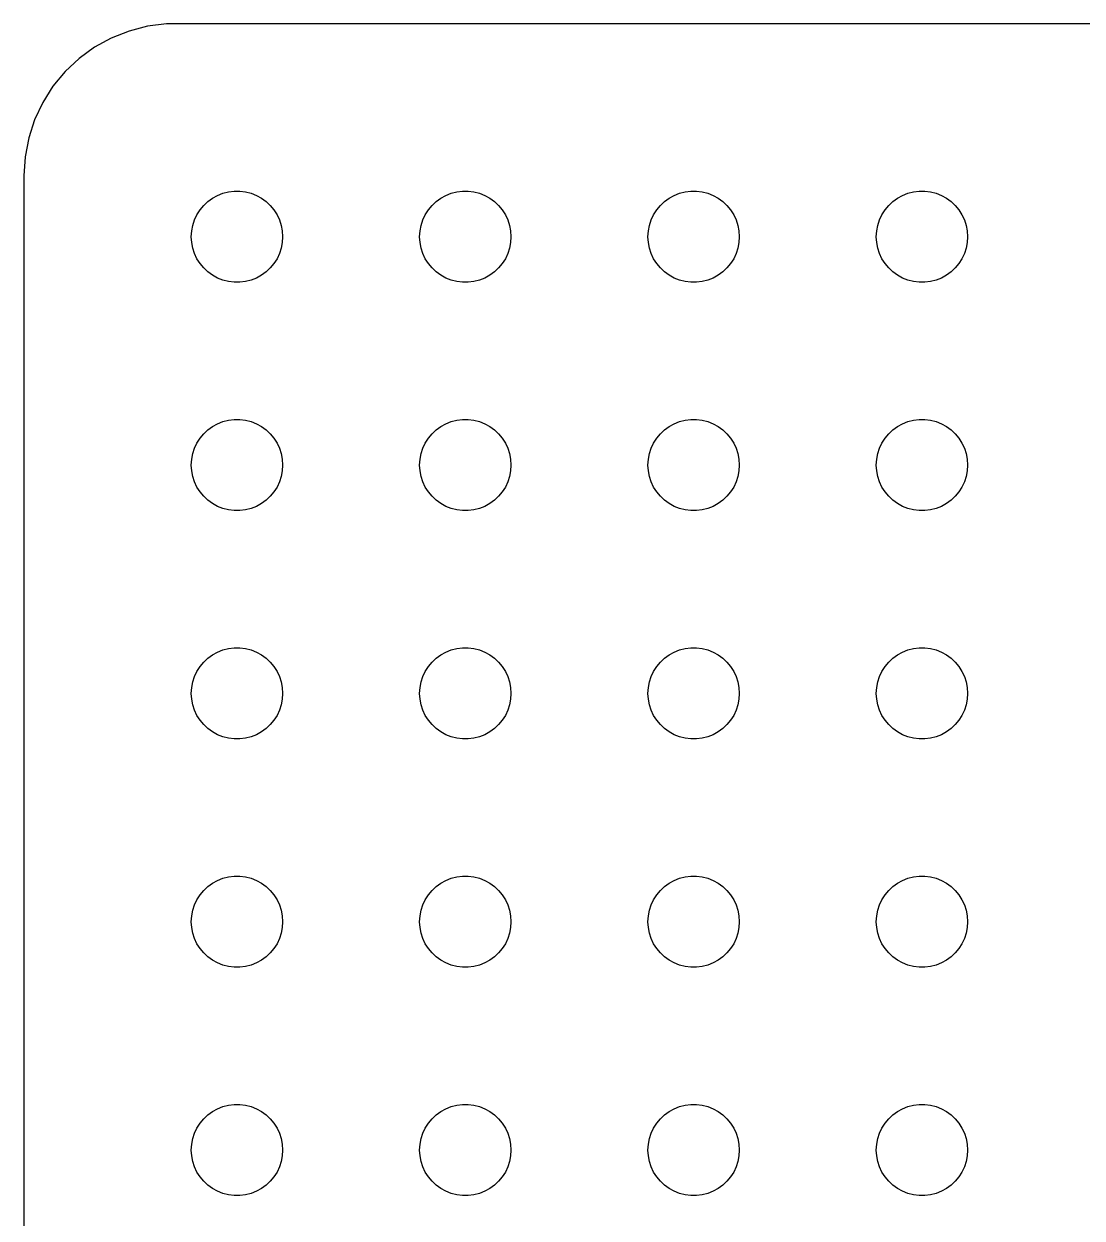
# Model space of a CAD drawing. Header units: metres. Extents: x -37 to 37, y 383 to 793.
# Drawn here: x -37 to -2.24, y 669.76 to 708.99 of the extents above; entities that cross this region are included whole.
import ezdxf

# ---------------------------------------------------------------- set-up
doc = ezdxf.new("R2010")
doc.units = ezdxf.units.M

msp = doc.modelspace()

# ---------------------------------------------------------------- linework, layer by layer
for p, q in [((-32.9369, 708.911), (-33.5451, 708.755)), ((-32.3139, 708.99), (-32.9369, 708.911)), ((32.3139, 708.99), (-32.3139, 708.99)), ((-34.1289, 708.524), (-34.6791, 708.222)), ((-33.5451, 708.755), (-34.1289, 708.524)), ((-34.6791, 708.222), (-35.1871, 707.853)), ((-35.1871, 707.853), (-35.6448, 707.423)), ((-35.6448, 707.423), (-36.0451, 706.939)), ((-36.0451, 706.939), (-36.3815, 706.409)), ((-36.3815, 706.409), (-36.6489, 705.841)), ((-36.6489, 705.841), (-36.8429, 705.243)), ((-36.8429, 705.243), (-36.9606, 704.627)), ((-36.9606, 704.627), (-37, 704)), ((-37, 704), (-37, 640)), ((-30.8037, 703.266), (-30.6387, 703.357)), ((-30.6387, 703.357), (-30.4635, 703.427)), ((-30.4635, 703.427), (-30.2811, 703.473)), ((-30.2811, 703.473), (-30.0942, 703.497)), ((-30.0942, 703.497), (-29.9058, 703.497)), ((-29.9058, 703.497), (-29.7189, 703.473)), ((-29.7189, 703.473), (-29.5365, 703.427)), ((-29.5365, 703.427), (-29.3613, 703.357)), ((-29.3613, 703.357), (-29.1963, 703.266)), ((-23.3037, 703.266), (-23.1387, 703.357)), ((-23.1387, 703.357), (-22.9635, 703.427)), ((-22.9635, 703.427), (-22.7811, 703.473)), ((-22.7811, 703.473), (-22.5942, 703.497)), ((-22.5942, 703.497), (-22.4058, 703.497)), ((-22.4058, 703.497), (-22.2189, 703.473)), ((-22.2189, 703.473), (-22.0365, 703.427)), ((-22.0365, 703.427), (-21.8613, 703.357)), ((-21.8613, 703.357), (-21.6963, 703.266)), ((-15.8037, 703.266), (-15.6387, 703.357)), ((-15.6387, 703.357), (-15.4635, 703.427)), ((-15.4635, 703.427), (-15.2811, 703.473)), ((-15.2811, 703.473), (-15.0942, 703.497)), ((-15.0942, 703.497), (-14.9058, 703.497)), ((-14.9058, 703.497), (-14.7189, 703.473)), ((-14.7189, 703.473), (-14.5365, 703.427)), ((-14.5365, 703.427), (-14.3613, 703.357)), ((-14.3613, 703.357), (-14.1963, 703.266)), ((-8.30373, 703.266), (-8.13866, 703.357)), ((-8.13866, 703.357), (-7.96352, 703.427)), ((-7.96352, 703.427), (-7.78107, 703.473)), ((-7.78107, 703.473), (-7.59418, 703.497)), ((-7.59418, 703.497), (-7.40581, 703.497)), ((-7.40581, 703.497), (-7.21892, 703.473)), ((-7.21892, 703.473), (-7.03647, 703.427)), ((-7.03647, 703.427), (-6.86133, 703.357)), ((-6.86133, 703.357), (-6.69626, 703.266)), ((-31.2135, 702.882), (-31.0934, 703.027)), ((-31.0934, 703.027), (-30.9561, 703.156)), ((-30.9561, 703.156), (-30.8037, 703.266)), ((-29.1963, 703.266), (-29.0439, 703.156)), ((-29.0439, 703.156), (-28.9065, 703.027)), ((-28.9065, 703.027), (-28.7865, 702.882)), ((-23.7135, 702.882), (-23.5934, 703.027)), ((-23.5934, 703.027), (-23.4561, 703.156)), ((-23.4561, 703.156), (-23.3037, 703.266)), ((-21.6963, 703.266), (-21.5439, 703.156)), ((-21.5439, 703.156), (-21.4065, 703.027)), ((-21.4065, 703.027), (-21.2865, 702.882)), ((-16.2135, 702.882), (-16.0934, 703.027)), ((-16.0934, 703.027), (-15.9561, 703.156)), ((-15.9561, 703.156), (-15.8037, 703.266)), ((-14.1963, 703.266), (-14.0439, 703.156)), ((-14.0439, 703.156), (-13.9065, 703.027)), ((-13.9065, 703.027), (-13.7865, 702.882)), ((-8.71352, 702.882), (-8.59344, 703.027)), ((-8.59344, 703.027), (-8.45613, 703.156)), ((-8.45613, 703.156), (-8.30373, 703.266)), ((-6.69626, 703.266), (-6.54385, 703.156)), ((-6.54385, 703.156), (-6.40654, 703.027)), ((-6.40654, 703.027), (-6.28647, 702.882)), ((-31.4529, 702.373), (-31.3947, 702.552)), ((-31.3947, 702.552), (-31.3145, 702.723)), ((-31.3145, 702.723), (-31.2135, 702.882)), ((-28.7865, 702.882), (-28.6855, 702.723)), ((-28.6855, 702.723), (-28.6053, 702.552)), ((-28.6053, 702.552), (-28.5471, 702.373)), ((-23.9529, 702.373), (-23.8947, 702.552)), ((-23.8947, 702.552), (-23.8145, 702.723)), ((-23.8145, 702.723), (-23.7135, 702.882)), ((-21.2865, 702.882), (-21.1855, 702.723)), ((-21.1855, 702.723), (-21.1053, 702.552)), ((-21.1053, 702.552), (-21.0471, 702.373)), ((-16.4529, 702.373), (-16.3947, 702.552)), ((-16.3947, 702.552), (-16.3145, 702.723)), ((-16.3145, 702.723), (-16.2135, 702.882)), ((-13.7865, 702.882), (-13.6855, 702.723)), ((-13.6855, 702.723), (-13.6053, 702.552)), ((-13.6053, 702.552), (-13.5471, 702.373)), ((-8.95287, 702.373), (-8.89465, 702.552)), ((-8.89465, 702.552), (-8.81445, 702.723)), ((-8.81445, 702.723), (-8.71352, 702.882)), ((-6.28647, 702.882), (-6.18553, 702.723)), ((-6.18553, 702.723), (-6.10533, 702.552)), ((-6.10533, 702.552), (-6.04712, 702.373)), ((-31.5, 702), (-31.4882, 702.188)), ((-31.4882, 702.188), (-31.4529, 702.373)), ((-28.5471, 702.373), (-28.5118, 702.188)), ((-28.5118, 702.188), (-28.5, 702)), ((-24, 702), (-23.9882, 702.188)), ((-23.9882, 702.188), (-23.9529, 702.373)), ((-21.0471, 702.373), (-21.0118, 702.188)), ((-21.0118, 702.188), (-21, 702)), ((-16.5, 702), (-16.4882, 702.188)), ((-16.4882, 702.188), (-16.4529, 702.373)), ((-13.5471, 702.373), (-13.5118, 702.188)), ((-13.5118, 702.188), (-13.5, 702)), ((-9, 702), (-8.98816, 702.188)), ((-8.98816, 702.188), (-8.95287, 702.373)), ((-6.04712, 702.373), (-6.01183, 702.188)), ((-6.01183, 702.188), (-6, 702)), ((-31.4882, 701.812), (-31.5, 702)), ((-31.4529, 701.627), (-31.4882, 701.812)), ((-28.5118, 701.812), (-28.5471, 701.627)), ((-28.5, 702), (-28.5118, 701.812)), ((-23.9882, 701.812), (-24, 702)), ((-23.9529, 701.627), (-23.9882, 701.812)), ((-21.0118, 701.812), (-21.0471, 701.627)), ((-21, 702), (-21.0118, 701.812)), ((-16.4882, 701.812), (-16.5, 702)), ((-16.4529, 701.627), (-16.4882, 701.812)), ((-13.5118, 701.812), (-13.5471, 701.627)), ((-13.5, 702), (-13.5118, 701.812)), ((-8.98816, 701.812), (-9, 702)), ((-8.95287, 701.627), (-8.98816, 701.812)), ((-6.01183, 701.812), (-6.04712, 701.627)), ((-6, 702), (-6.01183, 701.812)), ((-31.3947, 701.448), (-31.4529, 701.627)), ((-31.3145, 701.277), (-31.3947, 701.448)), ((-28.6053, 701.448), (-28.6855, 701.277)), ((-28.5471, 701.627), (-28.6053, 701.448)), ((-23.8947, 701.448), (-23.9529, 701.627)), ((-23.8145, 701.277), (-23.8947, 701.448)), ((-21.1053, 701.448), (-21.1855, 701.277)), ((-21.0471, 701.627), (-21.1053, 701.448)), ((-16.3947, 701.448), (-16.4529, 701.627)), ((-16.3145, 701.277), (-16.3947, 701.448)), ((-13.6053, 701.448), (-13.6855, 701.277)), ((-13.5471, 701.627), (-13.6053, 701.448)), ((-8.89465, 701.448), (-8.95287, 701.627)), ((-8.81445, 701.277), (-8.89465, 701.448)), ((-6.10533, 701.448), (-6.18553, 701.277)), ((-6.04712, 701.627), (-6.10533, 701.448)), ((-31.2135, 701.118), (-31.3145, 701.277)), ((-31.0934, 700.973), (-31.2135, 701.118)), ((-28.7865, 701.118), (-28.9065, 700.973)), ((-28.6855, 701.277), (-28.7865, 701.118)), ((-23.7135, 701.118), (-23.8145, 701.277)), ((-23.5934, 700.973), (-23.7135, 701.118)), ((-21.2865, 701.118), (-21.4065, 700.973)), ((-21.1855, 701.277), (-21.2865, 701.118)), ((-16.2135, 701.118), (-16.3145, 701.277)), ((-16.0934, 700.973), (-16.2135, 701.118)), ((-13.7865, 701.118), (-13.9065, 700.973)), ((-13.6855, 701.277), (-13.7865, 701.118)), ((-8.71352, 701.118), (-8.81445, 701.277)), ((-8.59344, 700.973), (-8.71352, 701.118)), ((-6.28647, 701.118), (-6.40654, 700.973)), ((-6.18553, 701.277), (-6.28647, 701.118)), ((-30.9561, 700.844), (-31.0934, 700.973)), ((-30.8037, 700.734), (-30.9561, 700.844)), ((-30.6387, 700.643), (-30.8037, 700.734)), ((-30.4635, 700.573), (-30.6387, 700.643)), ((-29.3613, 700.643), (-29.5365, 700.573)), ((-29.1963, 700.734), (-29.3613, 700.643)), ((-29.0439, 700.844), (-29.1963, 700.734)), ((-28.9065, 700.973), (-29.0439, 700.844)), ((-23.4561, 700.844), (-23.5934, 700.973)), ((-23.3037, 700.734), (-23.4561, 700.844)), ((-23.1387, 700.643), (-23.3037, 700.734)), ((-22.9635, 700.573), (-23.1387, 700.643)), ((-21.8613, 700.643), (-22.0365, 700.573)), ((-21.6963, 700.734), (-21.8613, 700.643)), ((-21.5439, 700.844), (-21.6963, 700.734)), ((-21.4065, 700.973), (-21.5439, 700.844)), ((-15.9561, 700.844), (-16.0934, 700.973)), ((-15.8037, 700.734), (-15.9561, 700.844)), ((-15.6387, 700.643), (-15.8037, 700.734)), ((-15.4635, 700.573), (-15.6387, 700.643)), ((-14.3613, 700.643), (-14.5365, 700.573)), ((-14.1963, 700.734), (-14.3613, 700.643)), ((-14.0439, 700.844), (-14.1963, 700.734)), ((-13.9065, 700.973), (-14.0439, 700.844)), ((-8.45613, 700.844), (-8.59344, 700.973)), ((-8.30373, 700.734), (-8.45613, 700.844)), ((-8.13866, 700.643), (-8.30373, 700.734)), ((-7.96352, 700.573), (-8.13866, 700.643)), ((-6.86133, 700.643), (-7.03647, 700.573)), ((-6.69626, 700.734), (-6.86133, 700.643)), ((-6.54385, 700.844), (-6.69626, 700.734)), ((-6.40654, 700.973), (-6.54385, 700.844)), ((-30.2811, 700.527), (-30.4635, 700.573)), ((-30.0942, 700.503), (-30.2811, 700.527)), ((-29.9058, 700.503), (-30.0942, 700.503)), ((-29.7189, 700.527), (-29.9058, 700.503)), ((-29.5365, 700.573), (-29.7189, 700.527)), ((-22.7811, 700.527), (-22.9635, 700.573)), ((-22.5942, 700.503), (-22.7811, 700.527)), ((-22.4058, 700.503), (-22.5942, 700.503)), ((-22.2189, 700.527), (-22.4058, 700.503)), ((-22.0365, 700.573), (-22.2189, 700.527)), ((-15.2811, 700.527), (-15.4635, 700.573)), ((-15.0942, 700.503), (-15.2811, 700.527)), ((-14.9058, 700.503), (-15.0942, 700.503)), ((-14.7189, 700.527), (-14.9058, 700.503)), ((-14.5365, 700.573), (-14.7189, 700.527)), ((-7.78107, 700.527), (-7.96352, 700.573)), ((-7.59418, 700.503), (-7.78107, 700.527)), ((-7.40581, 700.503), (-7.59418, 700.503)), ((-7.21892, 700.527), (-7.40581, 700.503)), ((-7.03647, 700.573), (-7.21892, 700.527)), ((-30.6387, 695.857), (-30.4635, 695.927)), ((-30.4635, 695.927), (-30.2811, 695.973)), ((-30.2811, 695.973), (-30.0942, 695.997)), ((-30.0942, 695.997), (-29.9058, 695.997)), ((-29.9058, 695.997), (-29.7189, 695.973)), ((-29.7189, 695.973), (-29.5365, 695.927)), ((-29.5365, 695.927), (-29.3613, 695.857)), ((-23.1387, 695.857), (-22.9635, 695.927)), ((-22.9635, 695.927), (-22.7811, 695.973)), ((-22.7811, 695.973), (-22.5942, 695.997)), ((-22.5942, 695.997), (-22.4058, 695.997)), ((-22.4058, 695.997), (-22.2189, 695.973)), ((-22.2189, 695.973), (-22.0365, 695.927)), ((-22.0365, 695.927), (-21.8613, 695.857)), ((-15.6387, 695.857), (-15.4635, 695.927)), ((-15.4635, 695.927), (-15.2811, 695.973)), ((-15.2811, 695.973), (-15.0942, 695.997)), ((-15.0942, 695.997), (-14.9058, 695.997)), ((-14.9058, 695.997), (-14.7189, 695.973)), ((-14.7189, 695.973), (-14.5365, 695.927)), ((-14.5365, 695.927), (-14.3613, 695.857)), ((-8.13866, 695.857), (-7.96352, 695.927)), ((-7.96352, 695.927), (-7.78107, 695.973)), ((-7.78107, 695.973), (-7.59418, 695.997)), ((-7.59418, 695.997), (-7.40581, 695.997)), ((-7.40581, 695.997), (-7.21892, 695.973)), ((-7.21892, 695.973), (-7.03647, 695.927)), ((-7.03647, 695.927), (-6.86133, 695.857)), ((-31.2135, 695.382), (-31.0934, 695.527)), ((-31.0934, 695.527), (-30.9561, 695.656)), ((-30.9561, 695.656), (-30.8037, 695.766)), ((-30.8037, 695.766), (-30.6387, 695.857)), ((-29.3613, 695.857), (-29.1963, 695.766)), ((-29.1963, 695.766), (-29.0439, 695.656)), ((-29.0439, 695.656), (-28.9065, 695.527)), ((-28.9065, 695.527), (-28.7865, 695.382)), ((-23.7135, 695.382), (-23.5934, 695.527)), ((-23.5934, 695.527), (-23.4561, 695.656)), ((-23.4561, 695.656), (-23.3037, 695.766)), ((-23.3037, 695.766), (-23.1387, 695.857)), ((-21.8613, 695.857), (-21.6963, 695.766)), ((-21.6963, 695.766), (-21.5439, 695.656)), ((-21.5439, 695.656), (-21.4065, 695.527)), ((-21.4065, 695.527), (-21.2865, 695.382)), ((-16.2135, 695.382), (-16.0934, 695.527)), ((-16.0934, 695.527), (-15.9561, 695.656)), ((-15.9561, 695.656), (-15.8037, 695.766)), ((-15.8037, 695.766), (-15.6387, 695.857)), ((-14.3613, 695.857), (-14.1963, 695.766)), ((-14.1963, 695.766), (-14.0439, 695.656)), ((-14.0439, 695.656), (-13.9065, 695.527)), ((-13.9065, 695.527), (-13.7865, 695.382)), ((-8.71352, 695.382), (-8.59344, 695.527)), ((-8.59344, 695.527), (-8.45613, 695.656)), ((-8.45613, 695.656), (-8.30373, 695.766)), ((-8.30373, 695.766), (-8.13866, 695.857)), ((-6.86133, 695.857), (-6.69626, 695.766)), ((-6.69626, 695.766), (-6.54385, 695.656)), ((-6.54385, 695.656), (-6.40654, 695.527)), ((-6.40654, 695.527), (-6.28647, 695.382)), ((-31.3947, 695.052), (-31.3145, 695.223)), ((-31.3145, 695.223), (-31.2135, 695.382)), ((-28.7865, 695.382), (-28.6855, 695.223)), ((-28.6855, 695.223), (-28.6053, 695.052)), ((-23.8947, 695.052), (-23.8145, 695.223)), ((-23.8145, 695.223), (-23.7135, 695.382)), ((-21.2865, 695.382), (-21.1855, 695.223)), ((-21.1855, 695.223), (-21.1053, 695.052)), ((-16.3947, 695.052), (-16.3145, 695.223)), ((-16.3145, 695.223), (-16.2135, 695.382)), ((-13.7865, 695.382), (-13.6855, 695.223)), ((-13.6855, 695.223), (-13.6053, 695.052)), ((-8.89465, 695.052), (-8.81445, 695.223)), ((-8.81445, 695.223), (-8.71352, 695.382)), ((-6.28647, 695.382), (-6.18553, 695.223)), ((-6.18553, 695.223), (-6.10533, 695.052)), ((-31.4882, 694.688), (-31.4529, 694.873)), ((-31.4529, 694.873), (-31.3947, 695.052)), ((-28.6053, 695.052), (-28.5471, 694.873)), ((-28.5471, 694.873), (-28.5118, 694.688)), ((-23.9882, 694.688), (-23.9529, 694.873)), ((-23.9529, 694.873), (-23.8947, 695.052)), ((-21.1053, 695.052), (-21.0471, 694.873)), ((-21.0471, 694.873), (-21.0118, 694.688)), ((-16.4882, 694.688), (-16.4529, 694.873)), ((-16.4529, 694.873), (-16.3947, 695.052)), ((-13.6053, 695.052), (-13.5471, 694.873)), ((-13.5471, 694.873), (-13.5118, 694.688)), ((-8.98816, 694.688), (-8.95287, 694.873)), ((-8.95287, 694.873), (-8.89465, 695.052)), ((-6.10533, 695.052), (-6.04712, 694.873)), ((-6.04712, 694.873), (-6.01183, 694.688)), ((-31.5, 694.5), (-31.4882, 694.688)), ((-31.4882, 694.312), (-31.5, 694.5)), ((-28.5118, 694.688), (-28.5, 694.5)), ((-28.5, 694.5), (-28.5118, 694.312)), ((-24, 694.5), (-23.9882, 694.688)), ((-23.9882, 694.312), (-24, 694.5)), ((-21.0118, 694.688), (-21, 694.5)), ((-21, 694.5), (-21.0118, 694.312)), ((-16.5, 694.5), (-16.4882, 694.688)), ((-16.4882, 694.312), (-16.5, 694.5)), ((-13.5118, 694.688), (-13.5, 694.5)), ((-13.5, 694.5), (-13.5118, 694.312)), ((-9, 694.5), (-8.98816, 694.688)), ((-8.98816, 694.312), (-9, 694.5)), ((-6.01183, 694.688), (-6, 694.5)), ((-6, 694.5), (-6.01183, 694.312)), ((-31.4529, 694.127), (-31.4882, 694.312)), ((-31.3947, 693.948), (-31.4529, 694.127)), ((-31.3145, 693.777), (-31.3947, 693.948)), ((-28.6053, 693.948), (-28.6855, 693.777)), ((-28.5471, 694.127), (-28.6053, 693.948)), ((-28.5118, 694.312), (-28.5471, 694.127)), ((-23.9529, 694.127), (-23.9882, 694.312)), ((-23.8947, 693.948), (-23.9529, 694.127)), ((-23.8145, 693.777), (-23.8947, 693.948)), ((-21.1053, 693.948), (-21.1855, 693.777)), ((-21.0471, 694.127), (-21.1053, 693.948)), ((-21.0118, 694.312), (-21.0471, 694.127)), ((-16.4529, 694.127), (-16.4882, 694.312)), ((-16.3947, 693.948), (-16.4529, 694.127)), ((-16.3145, 693.777), (-16.3947, 693.948)), ((-13.6053, 693.948), (-13.6855, 693.777)), ((-13.5471, 694.127), (-13.6053, 693.948)), ((-13.5118, 694.312), (-13.5471, 694.127)), ((-8.95287, 694.127), (-8.98816, 694.312)), ((-8.89465, 693.948), (-8.95287, 694.127)), ((-8.81445, 693.777), (-8.89465, 693.948)), ((-6.10533, 693.948), (-6.18553, 693.777)), ((-6.04712, 694.127), (-6.10533, 693.948)), ((-6.01183, 694.312), (-6.04712, 694.127)), ((-31.2135, 693.618), (-31.3145, 693.777)), ((-31.0934, 693.473), (-31.2135, 693.618)), ((-28.7865, 693.618), (-28.9065, 693.473)), ((-28.6855, 693.777), (-28.7865, 693.618)), ((-23.7135, 693.618), (-23.8145, 693.777)), ((-23.5934, 693.473), (-23.7135, 693.618)), ((-21.2865, 693.618), (-21.4065, 693.473)), ((-21.1855, 693.777), (-21.2865, 693.618)), ((-16.2135, 693.618), (-16.3145, 693.777)), ((-16.0934, 693.473), (-16.2135, 693.618)), ((-13.7865, 693.618), (-13.9065, 693.473)), ((-13.6855, 693.777), (-13.7865, 693.618)), ((-8.71352, 693.618), (-8.81445, 693.777)), ((-8.59344, 693.473), (-8.71352, 693.618)), ((-6.28647, 693.618), (-6.40654, 693.473)), ((-6.18553, 693.777), (-6.28647, 693.618)), ((-30.9561, 693.344), (-31.0934, 693.473)), ((-30.8037, 693.234), (-30.9561, 693.344)), ((-30.6387, 693.143), (-30.8037, 693.234)), ((-30.4635, 693.073), (-30.6387, 693.143)), ((-29.3613, 693.143), (-29.5365, 693.073)), ((-29.1963, 693.234), (-29.3613, 693.143)), ((-29.0439, 693.344), (-29.1963, 693.234)), ((-28.9065, 693.473), (-29.0439, 693.344)), ((-23.4561, 693.344), (-23.5934, 693.473)), ((-23.3037, 693.234), (-23.4561, 693.344)), ((-23.1387, 693.143), (-23.3037, 693.234)), ((-22.9635, 693.073), (-23.1387, 693.143)), ((-21.8613, 693.143), (-22.0365, 693.073)), ((-21.6963, 693.234), (-21.8613, 693.143)), ((-21.5439, 693.344), (-21.6963, 693.234)), ((-21.4065, 693.473), (-21.5439, 693.344)), ((-15.9561, 693.344), (-16.0934, 693.473)), ((-15.8037, 693.234), (-15.9561, 693.344)), ((-15.6387, 693.143), (-15.8037, 693.234)), ((-15.4635, 693.073), (-15.6387, 693.143)), ((-14.3613, 693.143), (-14.5365, 693.073)), ((-14.1963, 693.234), (-14.3613, 693.143)), ((-14.0439, 693.344), (-14.1963, 693.234)), ((-13.9065, 693.473), (-14.0439, 693.344)), ((-8.45613, 693.344), (-8.59344, 693.473)), ((-8.30373, 693.234), (-8.45613, 693.344)), ((-8.13866, 693.143), (-8.30373, 693.234)), ((-7.96352, 693.073), (-8.13866, 693.143)), ((-6.86133, 693.143), (-7.03647, 693.073)), ((-6.69626, 693.234), (-6.86133, 693.143)), ((-6.54385, 693.344), (-6.69626, 693.234)), ((-6.40654, 693.473), (-6.54385, 693.344)), ((-30.2811, 693.027), (-30.4635, 693.073)), ((-30.0942, 693.003), (-30.2811, 693.027)), ((-29.9058, 693.003), (-30.0942, 693.003)), ((-29.7189, 693.027), (-29.9058, 693.003)), ((-29.5365, 693.073), (-29.7189, 693.027)), ((-22.7811, 693.027), (-22.9635, 693.073)), ((-22.5942, 693.003), (-22.7811, 693.027)), ((-22.4058, 693.003), (-22.5942, 693.003)), ((-22.2189, 693.027), (-22.4058, 693.003)), ((-22.0365, 693.073), (-22.2189, 693.027)), ((-15.2811, 693.027), (-15.4635, 693.073)), ((-15.0942, 693.003), (-15.2811, 693.027)), ((-14.9058, 693.003), (-15.0942, 693.003)), ((-14.7189, 693.027), (-14.9058, 693.003)), ((-14.5365, 693.073), (-14.7189, 693.027)), ((-7.78107, 693.027), (-7.96352, 693.073)), ((-7.59418, 693.003), (-7.78107, 693.027)), ((-7.40581, 693.003), (-7.59418, 693.003)), ((-7.21892, 693.027), (-7.40581, 693.003)), ((-7.03647, 693.073), (-7.21892, 693.027)), ((-30.4635, 688.427), (-30.2811, 688.473)), ((-30.2811, 688.473), (-30.0942, 688.497)), ((-30.0942, 688.497), (-29.9058, 688.497)), ((-29.9058, 688.497), (-29.7189, 688.473)), ((-29.7189, 688.473), (-29.5365, 688.427)), ((-22.9635, 688.427), (-22.7811, 688.473)), ((-22.7811, 688.473), (-22.5942, 688.497)), ((-22.5942, 688.497), (-22.4058, 688.497)), ((-22.4058, 688.497), (-22.2189, 688.473)), ((-22.2189, 688.473), (-22.0365, 688.427)), ((-15.4635, 688.427), (-15.2811, 688.473)), ((-15.2811, 688.473), (-15.0942, 688.497)), ((-15.0942, 688.497), (-14.9058, 688.497)), ((-14.9058, 688.497), (-14.7189, 688.473)), ((-14.7189, 688.473), (-14.5365, 688.427)), ((-7.96352, 688.427), (-7.78107, 688.473)), ((-7.78107, 688.473), (-7.59418, 688.497)), ((-7.59418, 688.497), (-7.40581, 688.497)), ((-7.40581, 688.497), (-7.21892, 688.473)), ((-7.21892, 688.473), (-7.03647, 688.427)), ((-31.0934, 688.027), (-30.9561, 688.156)), ((-30.9561, 688.156), (-30.8037, 688.266)), ((-30.8037, 688.266), (-30.6387, 688.357)), ((-30.6387, 688.357), (-30.4635, 688.427)), ((-29.5365, 688.427), (-29.3613, 688.357)), ((-29.3613, 688.357), (-29.1963, 688.266)), ((-29.1963, 688.266), (-29.0439, 688.156)), ((-29.0439, 688.156), (-28.9065, 688.027)), ((-23.5934, 688.027), (-23.4561, 688.156)), ((-23.4561, 688.156), (-23.3037, 688.266)), ((-23.3037, 688.266), (-23.1387, 688.357)), ((-23.1387, 688.357), (-22.9635, 688.427)), ((-22.0365, 688.427), (-21.8613, 688.357)), ((-21.8613, 688.357), (-21.6963, 688.266)), ((-21.6963, 688.266), (-21.5439, 688.156)), ((-21.5439, 688.156), (-21.4065, 688.027)), ((-16.0934, 688.027), (-15.9561, 688.156)), ((-15.9561, 688.156), (-15.8037, 688.266)), ((-15.8037, 688.266), (-15.6387, 688.357)), ((-15.6387, 688.357), (-15.4635, 688.427)), ((-14.5365, 688.427), (-14.3613, 688.357)), ((-14.3613, 688.357), (-14.1963, 688.266)), ((-14.1963, 688.266), (-14.0439, 688.156)), ((-14.0439, 688.156), (-13.9065, 688.027)), ((-8.59344, 688.027), (-8.45613, 688.156)), ((-8.45613, 688.156), (-8.30373, 688.266)), ((-8.30373, 688.266), (-8.13866, 688.357)), ((-8.13866, 688.357), (-7.96352, 688.427)), ((-7.03647, 688.427), (-6.86133, 688.357)), ((-6.86133, 688.357), (-6.69626, 688.266)), ((-6.69626, 688.266), (-6.54385, 688.156)), ((-6.54385, 688.156), (-6.40654, 688.027)), ((-31.3947, 687.552), (-31.3145, 687.723)), ((-31.3145, 687.723), (-31.2135, 687.882)), ((-31.2135, 687.882), (-31.0934, 688.027)), ((-28.9065, 688.027), (-28.7865, 687.882)), ((-28.7865, 687.882), (-28.6855, 687.723)), ((-28.6855, 687.723), (-28.6053, 687.552)), ((-23.8947, 687.552), (-23.8145, 687.723)), ((-23.8145, 687.723), (-23.7135, 687.882)), ((-23.7135, 687.882), (-23.5934, 688.027)), ((-21.4065, 688.027), (-21.2865, 687.882)), ((-21.2865, 687.882), (-21.1855, 687.723)), ((-21.1855, 687.723), (-21.1053, 687.552)), ((-16.3947, 687.552), (-16.3145, 687.723)), ((-16.3145, 687.723), (-16.2135, 687.882)), ((-16.2135, 687.882), (-16.0934, 688.027)), ((-13.9065, 688.027), (-13.7865, 687.882)), ((-13.7865, 687.882), (-13.6855, 687.723)), ((-13.6855, 687.723), (-13.6053, 687.552)), ((-8.89465, 687.552), (-8.81445, 687.723)), ((-8.81445, 687.723), (-8.71352, 687.882)), ((-8.71352, 687.882), (-8.59344, 688.027)), ((-6.40654, 688.027), (-6.28647, 687.882)), ((-6.28647, 687.882), (-6.18553, 687.723)), ((-6.18553, 687.723), (-6.10533, 687.552)), ((-31.4882, 687.188), (-31.4529, 687.373)), ((-31.4529, 687.373), (-31.3947, 687.552)), ((-28.6053, 687.552), (-28.5471, 687.373)), ((-28.5471, 687.373), (-28.5118, 687.188)), ((-23.9882, 687.188), (-23.9529, 687.373)), ((-23.9529, 687.373), (-23.8947, 687.552)), ((-21.1053, 687.552), (-21.0471, 687.373)), ((-21.0471, 687.373), (-21.0118, 687.188)), ((-16.4882, 687.188), (-16.4529, 687.373)), ((-16.4529, 687.373), (-16.3947, 687.552)), ((-13.6053, 687.552), (-13.5471, 687.373)), ((-13.5471, 687.373), (-13.5118, 687.188)), ((-8.98816, 687.188), (-8.95287, 687.373)), ((-8.95287, 687.373), (-8.89465, 687.552)), ((-6.10533, 687.552), (-6.04712, 687.373)), ((-6.04712, 687.373), (-6.01183, 687.188)), ((-31.5, 687), (-31.4882, 687.188)), ((-31.4882, 686.812), (-31.5, 687)), ((-28.5118, 687.188), (-28.5, 687)), ((-28.5, 687), (-28.5118, 686.812)), ((-24, 687), (-23.9882, 687.188)), ((-23.9882, 686.812), (-24, 687)), ((-21.0118, 687.188), (-21, 687)), ((-21, 687), (-21.0118, 686.812)), ((-16.5, 687), (-16.4882, 687.188)), ((-16.4882, 686.812), (-16.5, 687)), ((-13.5118, 687.188), (-13.5, 687)), ((-13.5, 687), (-13.5118, 686.812)), ((-9, 687), (-8.98816, 687.188)), ((-8.98816, 686.812), (-9, 687)), ((-6.01183, 687.188), (-6, 687)), ((-6, 687), (-6.01183, 686.812)), ((-31.4529, 686.627), (-31.4882, 686.812)), ((-31.3947, 686.448), (-31.4529, 686.627)), ((-28.5471, 686.627), (-28.6053, 686.448)), ((-28.5118, 686.812), (-28.5471, 686.627)), ((-23.9529, 686.627), (-23.9882, 686.812)), ((-23.8947, 686.448), (-23.9529, 686.627)), ((-21.0471, 686.627), (-21.1053, 686.448)), ((-21.0118, 686.812), (-21.0471, 686.627)), ((-16.4529, 686.627), (-16.4882, 686.812)), ((-16.3947, 686.448), (-16.4529, 686.627)), ((-13.5471, 686.627), (-13.6053, 686.448)), ((-13.5118, 686.812), (-13.5471, 686.627)), ((-8.95287, 686.627), (-8.98816, 686.812)), ((-8.89465, 686.448), (-8.95287, 686.627)), ((-6.04712, 686.627), (-6.10533, 686.448)), ((-6.01183, 686.812), (-6.04712, 686.627)), ((-31.3145, 686.277), (-31.3947, 686.448)), ((-31.2135, 686.118), (-31.3145, 686.277)), ((-31.0934, 685.973), (-31.2135, 686.118)), ((-28.7865, 686.118), (-28.9065, 685.973)), ((-28.6855, 686.277), (-28.7865, 686.118)), ((-28.6053, 686.448), (-28.6855, 686.277)), ((-23.8145, 686.277), (-23.8947, 686.448)), ((-23.7135, 686.118), (-23.8145, 686.277)), ((-23.5934, 685.973), (-23.7135, 686.118)), ((-21.2865, 686.118), (-21.4065, 685.973)), ((-21.1855, 686.277), (-21.2865, 686.118)), ((-21.1053, 686.448), (-21.1855, 686.277)), ((-16.3145, 686.277), (-16.3947, 686.448)), ((-16.2135, 686.118), (-16.3145, 686.277)), ((-16.0934, 685.973), (-16.2135, 686.118)), ((-13.7865, 686.118), (-13.9065, 685.973)), ((-13.6855, 686.277), (-13.7865, 686.118)), ((-13.6053, 686.448), (-13.6855, 686.277)), ((-8.81445, 686.277), (-8.89465, 686.448)), ((-8.71352, 686.118), (-8.81445, 686.277)), ((-8.59344, 685.973), (-8.71352, 686.118)), ((-6.28647, 686.118), (-6.40654, 685.973)), ((-6.18553, 686.277), (-6.28647, 686.118)), ((-6.10533, 686.448), (-6.18553, 686.277)), ((-30.9561, 685.844), (-31.0934, 685.973)), ((-30.8037, 685.734), (-30.9561, 685.844)), ((-30.6387, 685.643), (-30.8037, 685.734)), ((-29.1963, 685.734), (-29.3613, 685.643)), ((-29.0439, 685.844), (-29.1963, 685.734)), ((-28.9065, 685.973), (-29.0439, 685.844)), ((-23.4561, 685.844), (-23.5934, 685.973)), ((-23.3037, 685.734), (-23.4561, 685.844)), ((-23.1387, 685.643), (-23.3037, 685.734)), ((-21.6963, 685.734), (-21.8613, 685.643)), ((-21.5439, 685.844), (-21.6963, 685.734)), ((-21.4065, 685.973), (-21.5439, 685.844)), ((-15.9561, 685.844), (-16.0934, 685.973)), ((-15.8037, 685.734), (-15.9561, 685.844)), ((-15.6387, 685.643), (-15.8037, 685.734)), ((-14.1963, 685.734), (-14.3613, 685.643)), ((-14.0439, 685.844), (-14.1963, 685.734)), ((-13.9065, 685.973), (-14.0439, 685.844)), ((-8.45613, 685.844), (-8.59344, 685.973)), ((-8.30373, 685.734), (-8.45613, 685.844)), ((-8.13866, 685.643), (-8.30373, 685.734)), ((-6.69626, 685.734), (-6.86133, 685.643)), ((-6.54385, 685.844), (-6.69626, 685.734)), ((-6.40654, 685.973), (-6.54385, 685.844)), ((-30.4635, 685.573), (-30.6387, 685.643)), ((-30.2811, 685.527), (-30.4635, 685.573)), ((-30.0942, 685.503), (-30.2811, 685.527)), ((-29.9058, 685.503), (-30.0942, 685.503)), ((-29.7189, 685.527), (-29.9058, 685.503)), ((-29.5365, 685.573), (-29.7189, 685.527)), ((-29.3613, 685.643), (-29.5365, 685.573)), ((-22.9635, 685.573), (-23.1387, 685.643)), ((-22.7811, 685.527), (-22.9635, 685.573)), ((-22.5942, 685.503), (-22.7811, 685.527)), ((-22.4058, 685.503), (-22.5942, 685.503)), ((-22.2189, 685.527), (-22.4058, 685.503)), ((-22.0365, 685.573), (-22.2189, 685.527)), ((-21.8613, 685.643), (-22.0365, 685.573)), ((-15.4635, 685.573), (-15.6387, 685.643)), ((-15.2811, 685.527), (-15.4635, 685.573)), ((-15.0942, 685.503), (-15.2811, 685.527)), ((-14.9058, 685.503), (-15.0942, 685.503)), ((-14.7189, 685.527), (-14.9058, 685.503)), ((-14.5365, 685.573), (-14.7189, 685.527)), ((-14.3613, 685.643), (-14.5365, 685.573)), ((-7.96352, 685.573), (-8.13866, 685.643)), ((-7.78107, 685.527), (-7.96352, 685.573)), ((-7.59418, 685.503), (-7.78107, 685.527)), ((-7.40581, 685.503), (-7.59418, 685.503)), ((-7.21892, 685.527), (-7.40581, 685.503)), ((-7.03647, 685.573), (-7.21892, 685.527)), ((-6.86133, 685.643), (-7.03647, 685.573)), ((-30.2811, 680.973), (-30.0942, 680.997)), ((-30.0942, 680.997), (-29.9058, 680.997)), ((-29.9058, 680.997), (-29.7189, 680.973)), ((-22.7811, 680.973), (-22.5942, 680.997)), ((-22.5942, 680.997), (-22.4058, 680.997)), ((-22.4058, 680.997), (-22.2189, 680.973)), ((-15.2811, 680.973), (-15.0942, 680.997)), ((-15.0942, 680.997), (-14.9058, 680.997)), ((-14.9058, 680.997), (-14.7189, 680.973)), ((-7.78107, 680.973), (-7.59418, 680.997)), ((-7.59418, 680.997), (-7.40581, 680.997)), ((-7.40581, 680.997), (-7.21892, 680.973)), ((-31.0934, 680.527), (-30.9561, 680.656)), ((-30.9561, 680.656), (-30.8037, 680.766)), ((-30.8037, 680.766), (-30.6387, 680.857)), ((-30.6387, 680.857), (-30.4635, 680.927)), ((-30.4635, 680.927), (-30.2811, 680.973)), ((-29.7189, 680.973), (-29.5365, 680.927)), ((-29.5365, 680.927), (-29.3613, 680.857)), ((-29.3613, 680.857), (-29.1963, 680.766)), ((-29.1963, 680.766), (-29.0439, 680.656)), ((-29.0439, 680.656), (-28.9065, 680.527)), ((-23.5934, 680.527), (-23.4561, 680.656)), ((-23.4561, 680.656), (-23.3037, 680.766)), ((-23.3037, 680.766), (-23.1387, 680.857)), ((-23.1387, 680.857), (-22.9635, 680.927)), ((-22.9635, 680.927), (-22.7811, 680.973)), ((-22.2189, 680.973), (-22.0365, 680.927)), ((-22.0365, 680.927), (-21.8613, 680.857)), ((-21.8613, 680.857), (-21.6963, 680.766)), ((-21.6963, 680.766), (-21.5439, 680.656)), ((-21.5439, 680.656), (-21.4065, 680.527)), ((-16.0934, 680.527), (-15.9561, 680.656)), ((-15.9561, 680.656), (-15.8037, 680.766)), ((-15.8037, 680.766), (-15.6387, 680.857)), ((-15.6387, 680.857), (-15.4635, 680.927)), ((-15.4635, 680.927), (-15.2811, 680.973)), ((-14.7189, 680.973), (-14.5365, 680.927)), ((-14.5365, 680.927), (-14.3613, 680.857)), ((-14.3613, 680.857), (-14.1963, 680.766)), ((-14.1963, 680.766), (-14.0439, 680.656)), ((-14.0439, 680.656), (-13.9065, 680.527)), ((-8.59344, 680.527), (-8.45613, 680.656)), ((-8.45613, 680.656), (-8.30373, 680.766)), ((-8.30373, 680.766), (-8.13866, 680.857)), ((-8.13866, 680.857), (-7.96352, 680.927)), ((-7.96352, 680.927), (-7.78107, 680.973)), ((-7.21892, 680.973), (-7.03647, 680.927)), ((-7.03647, 680.927), (-6.86133, 680.857)), ((-6.86133, 680.857), (-6.69626, 680.766)), ((-6.69626, 680.766), (-6.54385, 680.656)), ((-6.54385, 680.656), (-6.40654, 680.527)), ((-31.3947, 680.052), (-31.3145, 680.223)), ((-31.3145, 680.223), (-31.2135, 680.382)), ((-31.2135, 680.382), (-31.0934, 680.527)), ((-28.9065, 680.527), (-28.7865, 680.382)), ((-28.7865, 680.382), (-28.6855, 680.223)), ((-28.6855, 680.223), (-28.6053, 680.052)), ((-23.8947, 680.052), (-23.8145, 680.223)), ((-23.8145, 680.223), (-23.7135, 680.382)), ((-23.7135, 680.382), (-23.5934, 680.527)), ((-21.4065, 680.527), (-21.2865, 680.382)), ((-21.2865, 680.382), (-21.1855, 680.223)), ((-21.1855, 680.223), (-21.1053, 680.052)), ((-16.3947, 680.052), (-16.3145, 680.223)), ((-16.3145, 680.223), (-16.2135, 680.382)), ((-16.2135, 680.382), (-16.0934, 680.527)), ((-13.9065, 680.527), (-13.7865, 680.382)), ((-13.7865, 680.382), (-13.6855, 680.223)), ((-13.6855, 680.223), (-13.6053, 680.052)), ((-8.89465, 680.052), (-8.81445, 680.223)), ((-8.81445, 680.223), (-8.71352, 680.382)), ((-8.71352, 680.382), (-8.59344, 680.527)), ((-6.40654, 680.527), (-6.28647, 680.382)), ((-6.28647, 680.382), (-6.18553, 680.223)), ((-6.18553, 680.223), (-6.10533, 680.052)), ((-31.4882, 679.688), (-31.4529, 679.873)), ((-31.4529, 679.873), (-31.3947, 680.052)), ((-28.6053, 680.052), (-28.5471, 679.873)), ((-28.5471, 679.873), (-28.5118, 679.688)), ((-23.9882, 679.688), (-23.9529, 679.873)), ((-23.9529, 679.873), (-23.8947, 680.052)), ((-21.1053, 680.052), (-21.0471, 679.873)), ((-21.0471, 679.873), (-21.0118, 679.688)), ((-16.4882, 679.688), (-16.4529, 679.873)), ((-16.4529, 679.873), (-16.3947, 680.052)), ((-13.6053, 680.052), (-13.5471, 679.873)), ((-13.5471, 679.873), (-13.5118, 679.688)), ((-8.98816, 679.688), (-8.95287, 679.873)), ((-8.95287, 679.873), (-8.89465, 680.052)), ((-6.10533, 680.052), (-6.04712, 679.873)), ((-6.04712, 679.873), (-6.01183, 679.688)), ((-31.5, 679.5), (-31.4882, 679.688)), ((-31.4882, 679.312), (-31.5, 679.5)), ((-28.5118, 679.688), (-28.5, 679.5)), ((-28.5, 679.5), (-28.5118, 679.312)), ((-24, 679.5), (-23.9882, 679.688)), ((-23.9882, 679.312), (-24, 679.5)), ((-21.0118, 679.688), (-21, 679.5)), ((-21, 679.5), (-21.0118, 679.312)), ((-16.5, 679.5), (-16.4882, 679.688)), ((-16.4882, 679.312), (-16.5, 679.5)), ((-13.5118, 679.688), (-13.5, 679.5)), ((-13.5, 679.5), (-13.5118, 679.312)), ((-9, 679.5), (-8.98816, 679.688)), ((-8.98816, 679.312), (-9, 679.5)), ((-6.01183, 679.688), (-6, 679.5)), ((-6, 679.5), (-6.01183, 679.312)), ((-31.4529, 679.127), (-31.4882, 679.312)), ((-31.3947, 678.948), (-31.4529, 679.127)), ((-28.5471, 679.127), (-28.6053, 678.948)), ((-28.5118, 679.312), (-28.5471, 679.127)), ((-23.9529, 679.127), (-23.9882, 679.312)), ((-23.8947, 678.948), (-23.9529, 679.127)), ((-21.0471, 679.127), (-21.1053, 678.948)), ((-21.0118, 679.312), (-21.0471, 679.127)), ((-16.4529, 679.127), (-16.4882, 679.312)), ((-16.3947, 678.948), (-16.4529, 679.127)), ((-13.5471, 679.127), (-13.6053, 678.948)), ((-13.5118, 679.312), (-13.5471, 679.127)), ((-8.95287, 679.127), (-8.98816, 679.312)), ((-8.89465, 678.948), (-8.95287, 679.127)), ((-6.04712, 679.127), (-6.10533, 678.948)), ((-6.01183, 679.312), (-6.04712, 679.127)), ((-31.3145, 678.777), (-31.3947, 678.948)), ((-31.2135, 678.618), (-31.3145, 678.777)), ((-28.6855, 678.777), (-28.7865, 678.618)), ((-28.6053, 678.948), (-28.6855, 678.777)), ((-23.8145, 678.777), (-23.8947, 678.948)), ((-23.7135, 678.618), (-23.8145, 678.777)), ((-21.1855, 678.777), (-21.2865, 678.618)), ((-21.1053, 678.948), (-21.1855, 678.777)), ((-16.3145, 678.777), (-16.3947, 678.948)), ((-16.2135, 678.618), (-16.3145, 678.777)), ((-13.6855, 678.777), (-13.7865, 678.618)), ((-13.6053, 678.948), (-13.6855, 678.777)), ((-8.81445, 678.777), (-8.89465, 678.948)), ((-8.71352, 678.618), (-8.81445, 678.777)), ((-6.18553, 678.777), (-6.28647, 678.618)), ((-6.10533, 678.948), (-6.18553, 678.777)), ((-31.0934, 678.473), (-31.2135, 678.618)), ((-30.9561, 678.344), (-31.0934, 678.473)), ((-30.8037, 678.234), (-30.9561, 678.344)), ((-30.6387, 678.143), (-30.8037, 678.234)), ((-29.1963, 678.234), (-29.3613, 678.143)), ((-29.0439, 678.344), (-29.1963, 678.234)), ((-28.9065, 678.473), (-29.0439, 678.344)), ((-28.7865, 678.618), (-28.9065, 678.473)), ((-23.5934, 678.473), (-23.7135, 678.618)), ((-23.4561, 678.344), (-23.5934, 678.473)), ((-23.3037, 678.234), (-23.4561, 678.344)), ((-23.1387, 678.143), (-23.3037, 678.234)), ((-21.6963, 678.234), (-21.8613, 678.143)), ((-21.5439, 678.344), (-21.6963, 678.234)), ((-21.4065, 678.473), (-21.5439, 678.344)), ((-21.2865, 678.618), (-21.4065, 678.473)), ((-16.0934, 678.473), (-16.2135, 678.618)), ((-15.9561, 678.344), (-16.0934, 678.473)), ((-15.8037, 678.234), (-15.9561, 678.344)), ((-15.6387, 678.143), (-15.8037, 678.234)), ((-14.1963, 678.234), (-14.3613, 678.143)), ((-14.0439, 678.344), (-14.1963, 678.234)), ((-13.9065, 678.473), (-14.0439, 678.344)), ((-13.7865, 678.618), (-13.9065, 678.473)), ((-8.59344, 678.473), (-8.71352, 678.618)), ((-8.45613, 678.344), (-8.59344, 678.473)), ((-8.30373, 678.234), (-8.45613, 678.344)), ((-8.13866, 678.143), (-8.30373, 678.234)), ((-6.69626, 678.234), (-6.86133, 678.143)), ((-6.54385, 678.344), (-6.69626, 678.234)), ((-6.40654, 678.473), (-6.54385, 678.344)), ((-6.28647, 678.618), (-6.40654, 678.473)), ((-30.4635, 678.073), (-30.6387, 678.143)), ((-30.2811, 678.027), (-30.4635, 678.073)), ((-30.0942, 678.003), (-30.2811, 678.027)), ((-29.9058, 678.003), (-30.0942, 678.003)), ((-29.7189, 678.027), (-29.9058, 678.003)), ((-29.5365, 678.073), (-29.7189, 678.027)), ((-29.3613, 678.143), (-29.5365, 678.073)), ((-22.9635, 678.073), (-23.1387, 678.143)), ((-22.7811, 678.027), (-22.9635, 678.073)), ((-22.5942, 678.003), (-22.7811, 678.027)), ((-22.4058, 678.003), (-22.5942, 678.003)), ((-22.2189, 678.027), (-22.4058, 678.003)), ((-22.0365, 678.073), (-22.2189, 678.027)), ((-21.8613, 678.143), (-22.0365, 678.073)), ((-15.4635, 678.073), (-15.6387, 678.143)), ((-15.2811, 678.027), (-15.4635, 678.073)), ((-15.0942, 678.003), (-15.2811, 678.027)), ((-14.9058, 678.003), (-15.0942, 678.003)), ((-14.7189, 678.027), (-14.9058, 678.003)), ((-14.5365, 678.073), (-14.7189, 678.027)), ((-14.3613, 678.143), (-14.5365, 678.073)), ((-7.96352, 678.073), (-8.13866, 678.143)), ((-7.78107, 678.027), (-7.96352, 678.073)), ((-7.59418, 678.003), (-7.78107, 678.027)), ((-7.40581, 678.003), (-7.59418, 678.003)), ((-7.21892, 678.027), (-7.40581, 678.003)), ((-7.03647, 678.073), (-7.21892, 678.027)), ((-6.86133, 678.143), (-7.03647, 678.073)), ((-31.0934, 673.027), (-30.9561, 673.156)), ((-30.9561, 673.156), (-30.8037, 673.266)), ((-30.8037, 673.266), (-30.6387, 673.357)), ((-30.6387, 673.357), (-30.4635, 673.427)), ((-30.4635, 673.427), (-30.2811, 673.473)), ((-30.2811, 673.473), (-30.0942, 673.497)), ((-30.0942, 673.497), (-29.9058, 673.497)), ((-29.9058, 673.497), (-29.7189, 673.473)), ((-29.7189, 673.473), (-29.5365, 673.427)), ((-29.5365, 673.427), (-29.3613, 673.357)), ((-29.3613, 673.357), (-29.1963, 673.266)), ((-29.1963, 673.266), (-29.0439, 673.156)), ((-29.0439, 673.156), (-28.9065, 673.027)), ((-23.5934, 673.027), (-23.4561, 673.156)), ((-23.4561, 673.156), (-23.3037, 673.266)), ((-23.3037, 673.266), (-23.1387, 673.357)), ((-23.1387, 673.357), (-22.9635, 673.427)), ((-22.9635, 673.427), (-22.7811, 673.473)), ((-22.7811, 673.473), (-22.5942, 673.497)), ((-22.5942, 673.497), (-22.4058, 673.497)), ((-22.4058, 673.497), (-22.2189, 673.473)), ((-22.2189, 673.473), (-22.0365, 673.427)), ((-22.0365, 673.427), (-21.8613, 673.357)), ((-21.8613, 673.357), (-21.6963, 673.266)), ((-21.6963, 673.266), (-21.5439, 673.156)), ((-21.5439, 673.156), (-21.4065, 673.027)), ((-16.0934, 673.027), (-15.9561, 673.156)), ((-15.9561, 673.156), (-15.8037, 673.266)), ((-15.8037, 673.266), (-15.6387, 673.357)), ((-15.6387, 673.357), (-15.4635, 673.427)), ((-15.4635, 673.427), (-15.2811, 673.473)), ((-15.2811, 673.473), (-15.0942, 673.497)), ((-15.0942, 673.497), (-14.9058, 673.497)), ((-14.9058, 673.497), (-14.7189, 673.473)), ((-14.7189, 673.473), (-14.5365, 673.427)), ((-14.5365, 673.427), (-14.3613, 673.357)), ((-14.3613, 673.357), (-14.1963, 673.266)), ((-14.1963, 673.266), (-14.0439, 673.156)), ((-14.0439, 673.156), (-13.9065, 673.027)), ((-8.59344, 673.027), (-8.45613, 673.156)), ((-8.45613, 673.156), (-8.30373, 673.266)), ((-8.30373, 673.266), (-8.13866, 673.357)), ((-8.13866, 673.357), (-7.96352, 673.427)), ((-7.96352, 673.427), (-7.78107, 673.473)), ((-7.78107, 673.473), (-7.59418, 673.497)), ((-7.59418, 673.497), (-7.40581, 673.497)), ((-7.40581, 673.497), (-7.21892, 673.473)), ((-7.21892, 673.473), (-7.03647, 673.427)), ((-7.03647, 673.427), (-6.86133, 673.357)), ((-6.86133, 673.357), (-6.69626, 673.266)), ((-6.69626, 673.266), (-6.54385, 673.156)), ((-6.54385, 673.156), (-6.40654, 673.027)), ((-31.3145, 672.723), (-31.2135, 672.882)), ((-31.2135, 672.882), (-31.0934, 673.027)), ((-28.9065, 673.027), (-28.7865, 672.882)), ((-28.7865, 672.882), (-28.6855, 672.723)), ((-23.8145, 672.723), (-23.7135, 672.882)), ((-23.7135, 672.882), (-23.5934, 673.027)), ((-21.4065, 673.027), (-21.2865, 672.882)), ((-21.2865, 672.882), (-21.1855, 672.723)), ((-16.3145, 672.723), (-16.2135, 672.882)), ((-16.2135, 672.882), (-16.0934, 673.027)), ((-13.9065, 673.027), (-13.7865, 672.882)), ((-13.7865, 672.882), (-13.6855, 672.723)), ((-8.81445, 672.723), (-8.71352, 672.882)), ((-8.71352, 672.882), (-8.59344, 673.027)), ((-6.40654, 673.027), (-6.28647, 672.882)), ((-6.28647, 672.882), (-6.18553, 672.723)), ((-31.4882, 672.188), (-31.4529, 672.373)), ((-31.4529, 672.373), (-31.3947, 672.552)), ((-31.3947, 672.552), (-31.3145, 672.723)), ((-28.6855, 672.723), (-28.6053, 672.552)), ((-28.6053, 672.552), (-28.5471, 672.373)), ((-28.5471, 672.373), (-28.5118, 672.188)), ((-23.9882, 672.188), (-23.9529, 672.373)), ((-23.9529, 672.373), (-23.8947, 672.552)), ((-23.8947, 672.552), (-23.8145, 672.723)), ((-21.1855, 672.723), (-21.1053, 672.552)), ((-21.1053, 672.552), (-21.0471, 672.373)), ((-21.0471, 672.373), (-21.0118, 672.188)), ((-16.4882, 672.188), (-16.4529, 672.373)), ((-16.4529, 672.373), (-16.3947, 672.552)), ((-16.3947, 672.552), (-16.3145, 672.723)), ((-13.6855, 672.723), (-13.6053, 672.552)), ((-13.6053, 672.552), (-13.5471, 672.373)), ((-13.5471, 672.373), (-13.5118, 672.188)), ((-8.98816, 672.188), (-8.95287, 672.373)), ((-8.95287, 672.373), (-8.89465, 672.552)), ((-8.89465, 672.552), (-8.81445, 672.723)), ((-6.18553, 672.723), (-6.10533, 672.552)), ((-6.10533, 672.552), (-6.04712, 672.373)), ((-6.04712, 672.373), (-6.01183, 672.188)), ((-31.5, 672), (-31.4882, 672.188)), ((-31.4882, 671.812), (-31.5, 672)), ((-28.5118, 672.188), (-28.5, 672)), ((-28.5, 672), (-28.5118, 671.812)), ((-24, 672), (-23.9882, 672.188)), ((-23.9882, 671.812), (-24, 672)), ((-21.0118, 672.188), (-21, 672)), ((-21, 672), (-21.0118, 671.812)), ((-16.5, 672), (-16.4882, 672.188)), ((-16.4882, 671.812), (-16.5, 672)), ((-13.5118, 672.188), (-13.5, 672)), ((-13.5, 672), (-13.5118, 671.812)), ((-9, 672), (-8.98816, 672.188)), ((-8.98816, 671.812), (-9, 672)), ((-6.01183, 672.188), (-6, 672)), ((-6, 672), (-6.01183, 671.812)), ((-31.4529, 671.627), (-31.4882, 671.812)), ((-31.3947, 671.448), (-31.4529, 671.627)), ((-28.5471, 671.627), (-28.6053, 671.448)), ((-28.5118, 671.812), (-28.5471, 671.627)), ((-23.9529, 671.627), (-23.9882, 671.812)), ((-23.8947, 671.448), (-23.9529, 671.627)), ((-21.0471, 671.627), (-21.1053, 671.448)), ((-21.0118, 671.812), (-21.0471, 671.627)), ((-16.4529, 671.627), (-16.4882, 671.812)), ((-16.3947, 671.448), (-16.4529, 671.627)), ((-13.5471, 671.627), (-13.6053, 671.448)), ((-13.5118, 671.812), (-13.5471, 671.627)), ((-8.95287, 671.627), (-8.98816, 671.812)), ((-8.89465, 671.448), (-8.95287, 671.627)), ((-6.04712, 671.627), (-6.10533, 671.448)), ((-6.01183, 671.812), (-6.04712, 671.627)), ((-31.3145, 671.277), (-31.3947, 671.448)), ((-31.2135, 671.118), (-31.3145, 671.277)), ((-28.6855, 671.277), (-28.7865, 671.118)), ((-28.6053, 671.448), (-28.6855, 671.277)), ((-23.8145, 671.277), (-23.8947, 671.448)), ((-23.7135, 671.118), (-23.8145, 671.277)), ((-21.1855, 671.277), (-21.2865, 671.118)), ((-21.1053, 671.448), (-21.1855, 671.277)), ((-16.3145, 671.277), (-16.3947, 671.448)), ((-16.2135, 671.118), (-16.3145, 671.277)), ((-13.6855, 671.277), (-13.7865, 671.118)), ((-13.6053, 671.448), (-13.6855, 671.277)), ((-8.81445, 671.277), (-8.89465, 671.448)), ((-8.71352, 671.118), (-8.81445, 671.277)), ((-6.18553, 671.277), (-6.28647, 671.118)), ((-6.10533, 671.448), (-6.18553, 671.277)), ((-31.0934, 670.973), (-31.2135, 671.118)), ((-30.9561, 670.844), (-31.0934, 670.973)), ((-30.8037, 670.734), (-30.9561, 670.844)), ((-29.0439, 670.844), (-29.1963, 670.734)), ((-28.9065, 670.973), (-29.0439, 670.844)), ((-28.7865, 671.118), (-28.9065, 670.973)), ((-23.5934, 670.973), (-23.7135, 671.118)), ((-23.4561, 670.844), (-23.5934, 670.973)), ((-23.3037, 670.734), (-23.4561, 670.844)), ((-21.5439, 670.844), (-21.6963, 670.734)), ((-21.4065, 670.973), (-21.5439, 670.844)), ((-21.2865, 671.118), (-21.4065, 670.973)), ((-16.0934, 670.973), (-16.2135, 671.118)), ((-15.9561, 670.844), (-16.0934, 670.973)), ((-15.8037, 670.734), (-15.9561, 670.844)), ((-14.0439, 670.844), (-14.1963, 670.734)), ((-13.9065, 670.973), (-14.0439, 670.844)), ((-13.7865, 671.118), (-13.9065, 670.973)), ((-8.59344, 670.973), (-8.71352, 671.118)), ((-8.45613, 670.844), (-8.59344, 670.973)), ((-8.30373, 670.734), (-8.45613, 670.844)), ((-6.54385, 670.844), (-6.69626, 670.734)), ((-6.40654, 670.973), (-6.54385, 670.844)), ((-6.28647, 671.118), (-6.40654, 670.973)), ((-30.6387, 670.643), (-30.8037, 670.734)), ((-30.4635, 670.573), (-30.6387, 670.643)), ((-30.2811, 670.527), (-30.4635, 670.573)), ((-30.0942, 670.503), (-30.2811, 670.527)), ((-29.9058, 670.503), (-30.0942, 670.503)), ((-29.7189, 670.527), (-29.9058, 670.503)), ((-29.5365, 670.573), (-29.7189, 670.527)), ((-29.3613, 670.643), (-29.5365, 670.573)), ((-29.1963, 670.734), (-29.3613, 670.643)), ((-23.1387, 670.643), (-23.3037, 670.734)), ((-22.9635, 670.573), (-23.1387, 670.643)), ((-22.7811, 670.527), (-22.9635, 670.573)), ((-22.5942, 670.503), (-22.7811, 670.527)), ((-22.4058, 670.503), (-22.5942, 670.503)), ((-22.2189, 670.527), (-22.4058, 670.503)), ((-22.0365, 670.573), (-22.2189, 670.527)), ((-21.8613, 670.643), (-22.0365, 670.573)), ((-21.6963, 670.734), (-21.8613, 670.643)), ((-15.6387, 670.643), (-15.8037, 670.734)), ((-15.4635, 670.573), (-15.6387, 670.643)), ((-15.2811, 670.527), (-15.4635, 670.573)), ((-15.0942, 670.503), (-15.2811, 670.527)), ((-14.9058, 670.503), (-15.0942, 670.503)), ((-14.7189, 670.527), (-14.9058, 670.503)), ((-14.5365, 670.573), (-14.7189, 670.527)), ((-14.3613, 670.643), (-14.5365, 670.573)), ((-14.1963, 670.734), (-14.3613, 670.643)), ((-8.13866, 670.643), (-8.30373, 670.734)), ((-7.96352, 670.573), (-8.13866, 670.643)), ((-7.78107, 670.527), (-7.96352, 670.573)), ((-7.59418, 670.503), (-7.78107, 670.527)), ((-7.40581, 670.503), (-7.59418, 670.503)), ((-7.21892, 670.527), (-7.40581, 670.503)), ((-7.03647, 670.573), (-7.21892, 670.527)), ((-6.86133, 670.643), (-7.03647, 670.573)), ((-6.69626, 670.734), (-6.86133, 670.643))]:
    msp.add_line(p, q)

doc.saveas('drawing.dxf')
